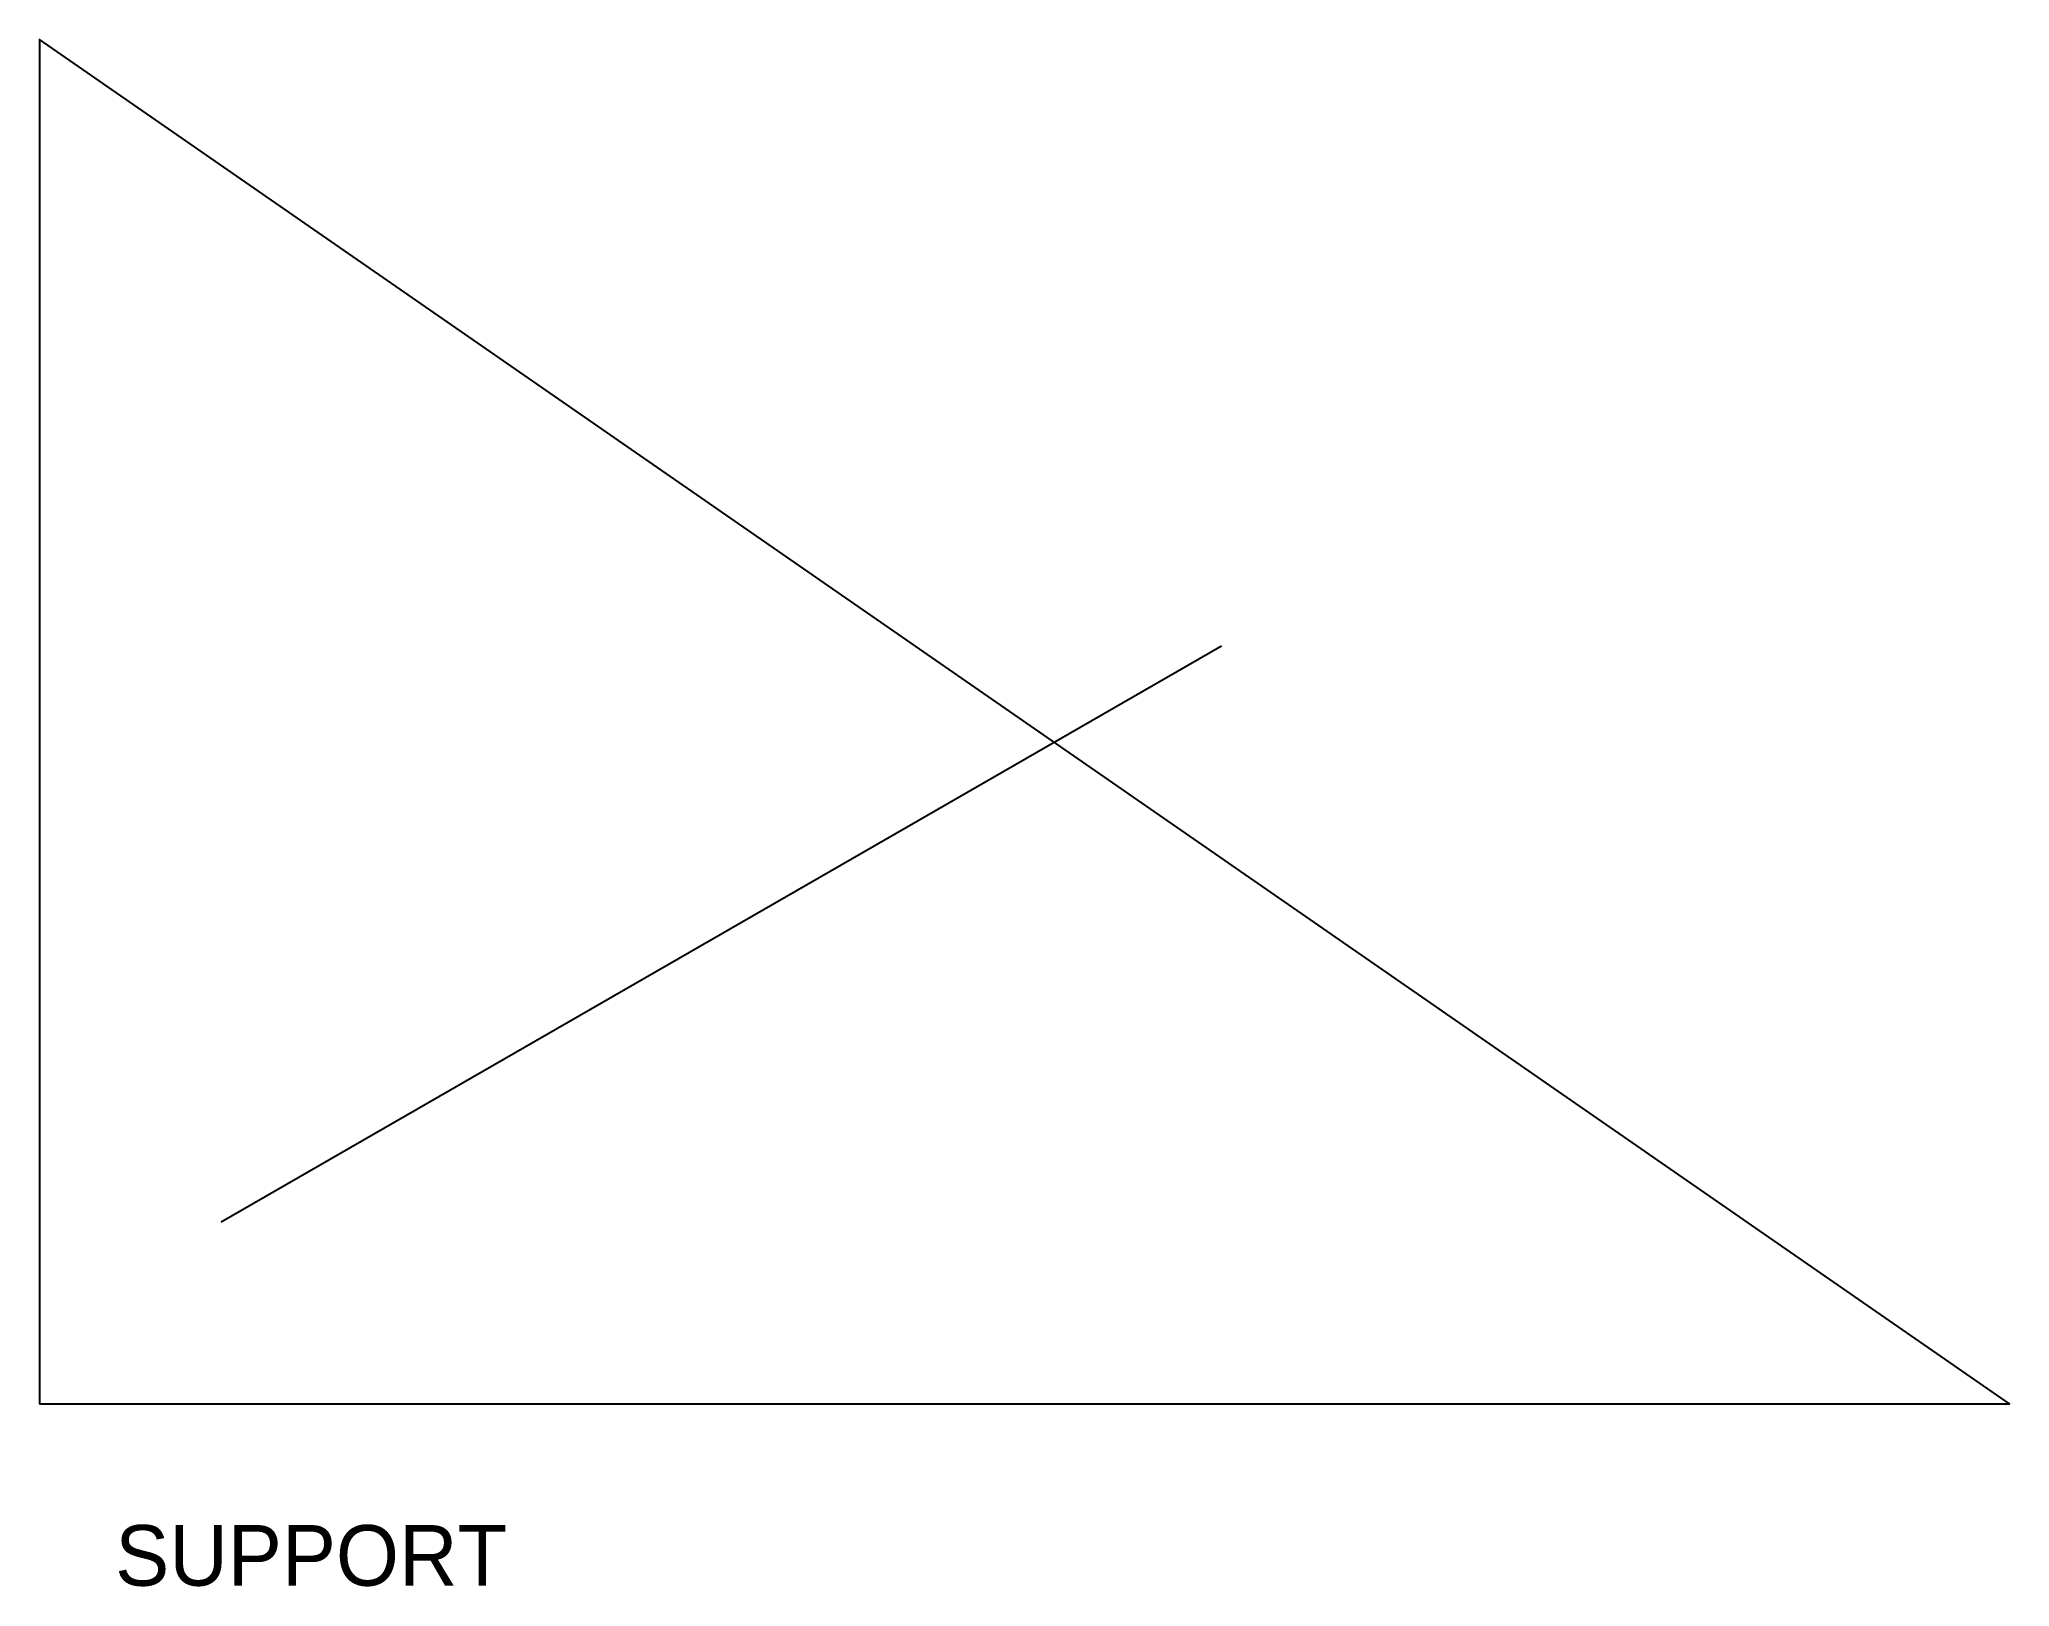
# Model space of a CAD drawing. Header units: metres. Extents: x 0 to 130, y -12 to 90.
import ezdxf

# ---------------------------------------------------------------- set-up
doc = ezdxf.new("R2010")
doc.units = ezdxf.units.M
for name, color, linetype in [('ANNOTATION', 7, 'Continuous'), ('CENTER', 7, 'Continuous'), ('OUTLINE', 7, 'Continuous')]:
    doc.layers.add(name, color=color, linetype=linetype)

msp = doc.modelspace()

# ---------------------------------------------------------------- linework, layer by layer
at = {"layer": 'CENTER'}
msp.add_line((12, 12), (78, 50), dxfattribs=at)
at = {"layer": 'OUTLINE'}
msp.add_lwpolyline([(0, 0), (130, 0), (0, 90)], close=True, dxfattribs=at)

# ---------------------------------------------------------------- texts
at = {"layer": 'ANNOTATION'}
msp.add_text('SUPPORT', height=4, dxfattribs=at).set_placement((5, -12))

doc.saveas('drawing.dxf')
